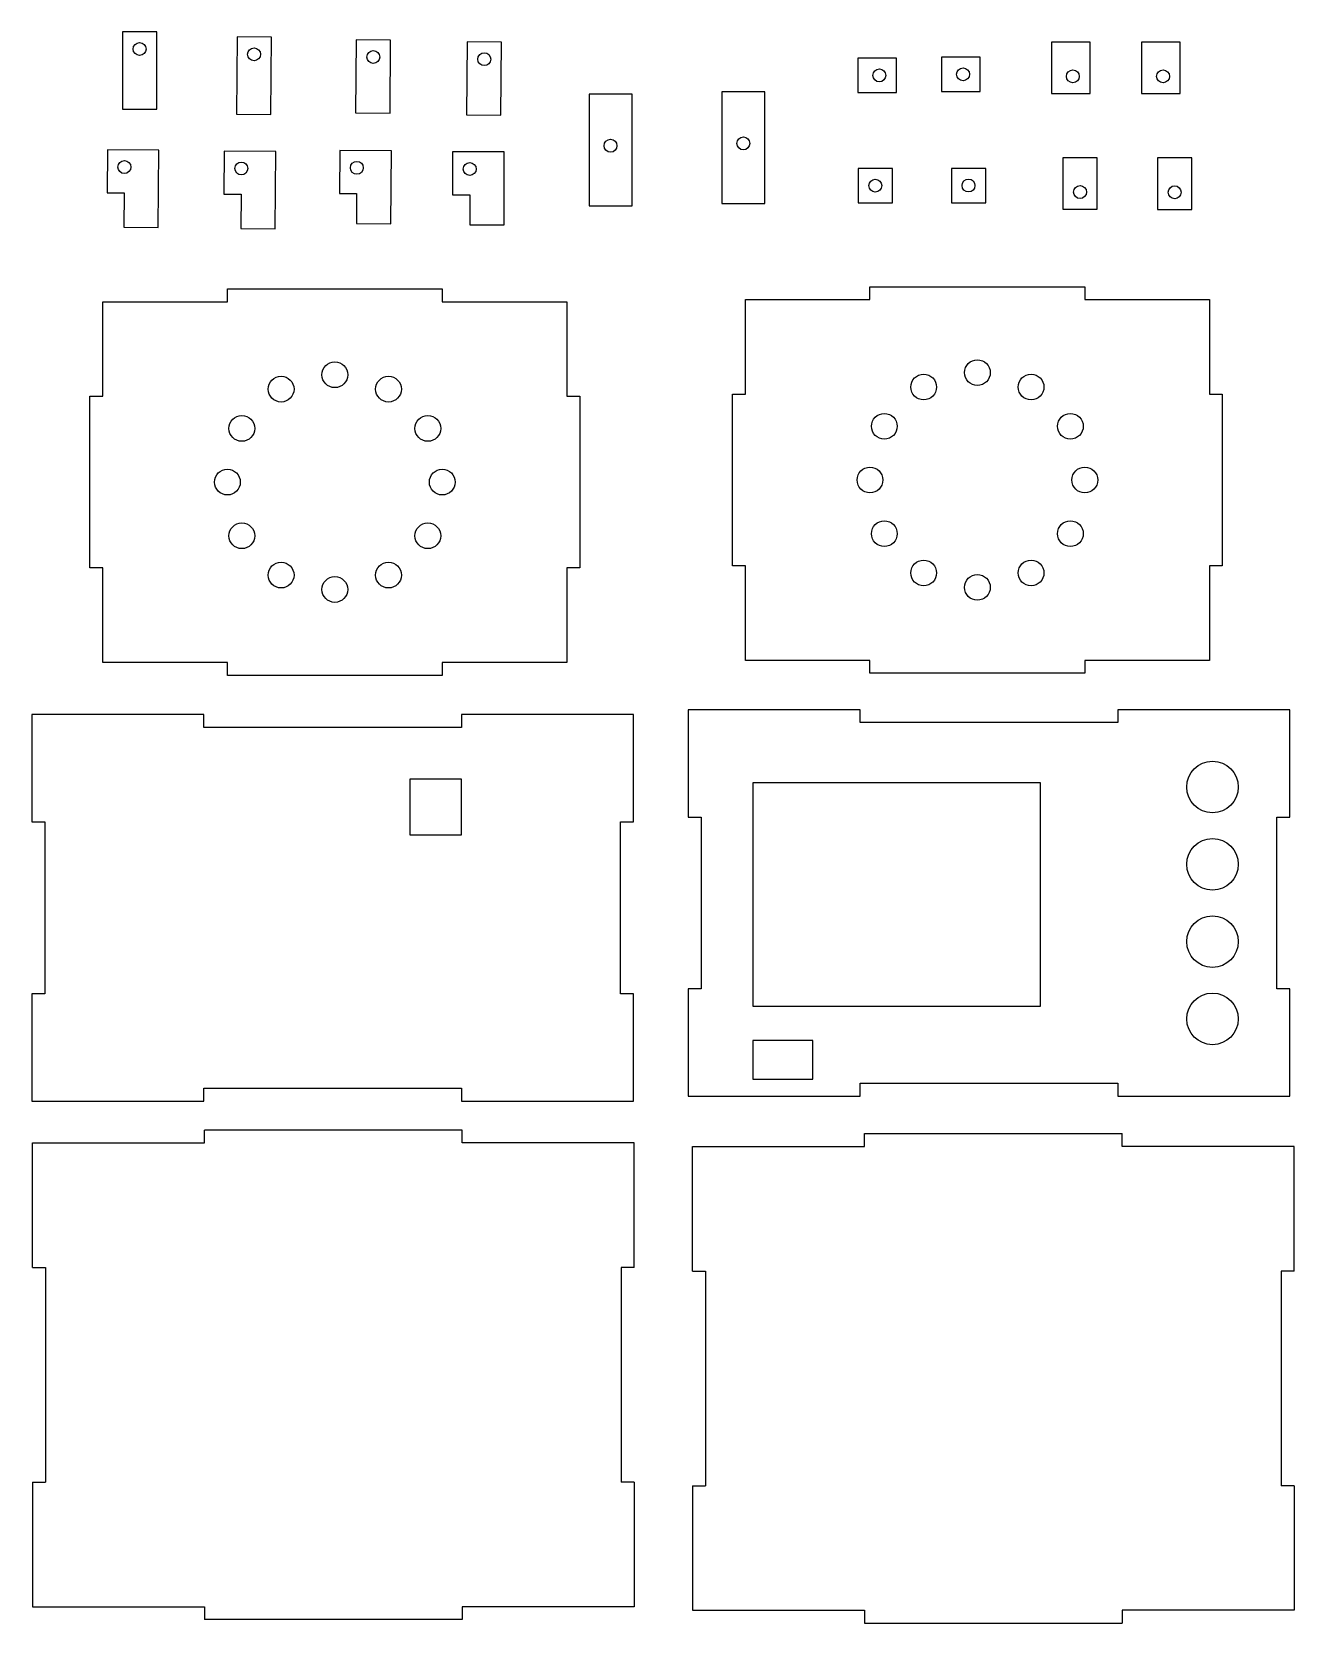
# Model space of a CAD drawing. Header units: millimetres. Extents: x 475 to 769, y 531 to 902.
import ezdxf

# ---------------------------------------------------------------- set-up
doc = ezdxf.new("R2010")
doc.units = ezdxf.units.MM

msp = doc.modelspace()

# ---------------------------------------------------------------- linework, layer by layer
at = {"color": 7, "linetype": 'Continuous', "lineweight": 25}
for p, q in [((496.2, 901.78), (496.2, 883.78)), ((504.2, 901.78), (496.2, 901.78)), ((504.2, 883.78), (504.2, 901.78)), ((522.88, 900.59), (522.73, 882.59)), ((530.88, 900.52), (522.88, 900.59)), ((530.73, 882.52), (530.88, 900.52)), ((550.63, 899.94), (550.49, 882.94)), ((558.63, 899.87), (550.63, 899.94)), ((558.49, 882.87), (558.63, 899.87)), ((576.45, 899.43), (576.3, 882.43)), ((584.45, 899.36), (576.45, 899.43)), ((584.3, 882.36), (584.45, 899.36)), ((712.41, 899.41), (712.41, 887.41)), ((721.41, 899.41), (712.41, 899.41)), ((721.41, 887.41), (721.41, 899.41)), ((742.41, 899.41), (733.41, 899.41)), ((733.41, 899.41), (733.41, 887.41)), ((742.41, 887.41), (742.41, 899.41)), ((676.38, 895.63), (667.38, 895.63)), ((667.38, 895.63), (667.38, 887.63)), ((676.38, 887.63), (676.38, 895.63)), ((695.86, 895.89), (686.86, 895.89)), ((686.86, 895.89), (686.86, 887.89)), ((695.86, 887.89), (695.86, 895.89)), ((604.81, 887.25), (604.81, 861.25)), ((614.81, 887.25), (604.81, 887.25)), ((614.81, 861.25), (614.81, 887.25)), ((635.73, 887.79), (635.73, 861.79)), ((645.73, 887.79), (635.73, 887.79)), ((645.73, 861.79), (645.73, 887.79)), ((667.38, 887.63), (676.38, 887.63)), ((686.86, 887.89), (695.86, 887.89)), ((712.41, 887.41), (721.41, 887.41)), ((733.41, 887.41), (742.41, 887.41)), ((496.2, 883.78), (504.2, 883.78)), ((522.73, 882.59), (530.73, 882.52)), ((550.49, 882.94), (558.49, 882.87)), ((576.3, 882.43), (584.3, 882.36)), ((492.71, 874.32), (492.62, 864.32)), ((504.71, 874.21), (492.71, 874.32)), ((504.55, 856.21), (504.71, 874.21)), ((519.92, 874), (519.84, 864)), ((531.92, 873.89), (519.92, 874)), ((531.77, 855.89), (531.92, 873.89)), ((546.81, 874.16), (546.72, 864.16)), ((558.81, 874.05), (546.81, 874.16)), ((558.66, 857.05), (558.81, 874.05)), ((585.05, 873.83), (573.05, 873.83)), ((573.05, 873.83), (573.05, 863.83)), ((585.05, 856.83), (585.05, 873.83)), ((715.09, 872.46), (715.09, 860.46)), ((723.09, 872.46), (715.09, 872.46)), ((723.09, 860.46), (723.09, 872.46)), ((745.11, 872.42), (737.11, 872.42)), ((737.11, 872.42), (737.11, 860.42)), ((745.11, 860.42), (745.11, 872.42)), ((667.43, 869.97), (667.43, 861.97)), ((675.43, 869.97), (667.43, 869.97)), ((675.43, 861.97), (675.43, 869.97)), ((689.13, 869.99), (689.13, 861.99)), ((697.13, 869.99), (689.13, 869.99)), ((697.13, 861.99), (697.13, 869.99)), ((492.62, 864.32), (496.62, 864.28)), ((496.62, 864.28), (496.55, 856.28)), ((519.84, 864), (523.84, 863.96)), ((523.84, 863.96), (523.77, 855.96)), ((546.72, 864.16), (550.72, 864.12)), ((550.72, 864.12), (550.66, 857.12)), ((573.05, 863.83), (577.05, 863.83)), ((577.05, 863.83), (577.05, 856.83)), ((604.81, 861.25), (614.81, 861.25)), ((635.73, 861.79), (645.73, 861.79)), ((667.43, 861.97), (675.43, 861.97)), ((689.13, 861.99), (697.13, 861.99)), ((715.09, 860.46), (723.09, 860.46)), ((737.11, 860.42), (745.11, 860.42)), ((496.55, 856.28), (504.55, 856.21)), ((550.66, 857.12), (558.66, 857.05)), ((577.05, 856.83), (585.05, 856.83)), ((523.77, 855.96), (531.77, 855.89)), ((520.64, 838.93), (520.64, 841.93)), ((520.64, 841.93), (570.64, 841.93)), ((570.64, 841.93), (570.64, 838.93)), ((670.19, 839.42), (670.19, 842.42)), ((670.19, 842.42), (720.19, 842.42)), ((720.19, 842.42), (720.19, 839.42)), ((491.64, 816.93), (491.64, 838.93)), ((491.64, 838.93), (520.64, 838.93)), ((570.64, 838.93), (599.64, 838.93)), ((599.64, 838.93), (599.64, 816.93)), ((641.19, 817.42), (641.19, 839.42)), ((641.19, 839.42), (670.19, 839.42)), ((720.19, 839.42), (749.19, 839.42)), ((749.19, 839.42), (749.19, 817.42)), ((488.64, 816.93), (491.64, 816.93)), ((488.64, 776.93), (488.64, 816.93)), ((599.64, 816.93), (602.64, 816.93)), ((602.64, 816.93), (602.64, 776.93)), ((638.19, 777.42), (638.19, 817.42)), ((638.19, 817.42), (641.19, 817.42)), ((749.19, 817.42), (752.19, 817.42)), ((752.19, 817.42), (752.19, 777.42)), ((491.64, 776.93), (488.64, 776.93)), ((491.64, 754.93), (491.64, 776.93)), ((602.64, 776.93), (599.64, 776.93)), ((599.64, 776.93), (599.64, 754.93)), ((641.19, 777.42), (638.19, 777.42)), ((641.19, 755.42), (641.19, 777.42)), ((752.19, 777.42), (749.19, 777.42)), ((749.19, 777.42), (749.19, 755.42)), ((520.64, 754.93), (491.64, 754.93)), ((520.64, 751.93), (520.64, 754.93)), ((599.64, 754.93), (570.64, 754.93)), ((570.64, 754.93), (570.64, 751.93)), ((670.19, 755.42), (641.19, 755.42)), ((670.19, 752.42), (670.19, 755.42)), ((720.19, 752.42), (670.19, 752.42)), ((749.19, 755.42), (720.19, 755.42)), ((720.19, 755.42), (720.19, 752.42)), ((570.64, 751.93), (520.64, 751.93)), ((515.12, 742.79), (475.12, 742.79)), ((475.12, 742.79), (475.12, 717.79)), ((515.12, 739.79), (515.12, 742.79)), ((575.12, 742.79), (575.12, 739.79)), ((615.12, 742.79), (575.12, 742.79)), ((615.12, 717.79), (615.12, 742.79)), ((627.91, 743.93), (627.91, 718.93)), ((667.91, 743.93), (627.91, 743.93)), ((667.91, 740.93), (667.91, 743.93)), ((727.91, 743.93), (727.91, 740.93)), ((767.91, 743.93), (727.91, 743.93)), ((767.91, 718.93), (767.91, 743.93)), ((575.12, 739.79), (515.12, 739.79)), ((727.91, 740.93), (667.91, 740.93)), ((575.12, 727.79), (563.12, 727.79)), ((563.12, 727.79), (563.12, 714.79)), ((575.12, 714.79), (575.12, 727.79)), ((709.91, 726.93), (642.91, 726.93)), ((642.91, 726.93), (642.91, 674.93)), ((709.91, 674.93), (709.91, 726.93)), ((627.91, 718.93), (630.91, 718.93)), ((630.91, 718.93), (630.91, 678.93)), ((764.91, 678.93), (764.91, 718.93)), ((764.91, 718.93), (767.91, 718.93)), ((475.12, 717.79), (478.12, 717.79)), ((478.12, 717.79), (478.12, 677.79)), ((612.12, 717.79), (615.12, 717.79)), ((612.12, 677.79), (612.12, 717.79)), ((563.12, 714.79), (575.12, 714.79)), ((630.91, 678.93), (627.91, 678.93)), ((627.91, 678.93), (627.91, 653.93)), ((767.91, 678.93), (764.91, 678.93)), ((767.91, 653.93), (767.91, 678.93)), ((478.12, 677.79), (475.12, 677.79)), ((475.12, 677.79), (475.12, 652.79)), ((615.12, 677.79), (612.12, 677.79)), ((615.12, 652.79), (615.12, 677.79)), ((642.91, 674.93), (709.91, 674.93)), ((642.91, 666.93), (642.91, 657.93)), ((656.91, 666.93), (642.91, 666.93)), ((656.91, 657.93), (656.91, 666.93)), ((642.91, 657.93), (656.91, 657.93)), ((667.91, 656.93), (727.91, 656.93)), ((667.91, 653.93), (667.91, 656.93)), ((727.91, 656.93), (727.91, 653.93)), ((475.12, 652.79), (515.12, 652.79)), ((515.12, 655.79), (575.12, 655.79)), ((515.12, 652.79), (515.12, 655.79)), ((575.12, 655.79), (575.12, 652.79)), ((575.12, 652.79), (615.12, 652.79)), ((627.91, 653.93), (667.91, 653.93)), ((727.91, 653.93), (767.91, 653.93)), ((515.3, 643.06), (515.3, 646.06)), ((575.3, 646.06), (515.3, 646.06)), ((575.3, 643.06), (575.3, 646.06)), ((668.92, 642.22), (668.92, 645.22)), ((668.92, 645.22), (728.92, 645.22)), ((728.92, 642.22), (728.92, 645.22)), ((475.3, 614.06), (475.3, 643.06)), ((475.3, 643.06), (515.3, 643.06)), ((615.3, 643.06), (575.3, 643.06)), ((615.3, 614.06), (615.3, 643.06)), ((628.92, 613.22), (628.92, 642.22)), ((628.92, 642.22), (668.92, 642.22)), ((768.92, 642.22), (728.92, 642.22)), ((768.92, 613.22), (768.92, 642.22)), ((475.3, 614.06), (478.3, 614.06)), ((478.3, 614.06), (478.3, 564.06)), ((612.3, 614.06), (612.3, 564.06)), ((615.3, 614.06), (612.3, 614.06)), ((628.92, 613.22), (631.92, 613.22)), ((631.92, 613.22), (631.92, 563.22)), ((768.92, 613.22), (765.92, 613.22)), ((765.92, 613.22), (765.92, 563.22)), ((475.3, 564.06), (475.3, 535.06)), ((475.3, 564.06), (478.3, 564.06)), ((615.3, 564.06), (612.3, 564.06)), ((615.3, 564.06), (615.3, 535.06)), ((628.92, 563.22), (628.92, 534.22)), ((628.92, 563.22), (631.92, 563.22)), ((768.92, 563.22), (765.92, 563.22)), ((768.92, 563.22), (768.92, 534.22)), ((475.3, 535.06), (515.3, 535.06)), ((515.3, 535.06), (515.3, 532.06)), ((575.3, 535.06), (575.3, 532.06)), ((615.3, 535.06), (575.3, 535.06)), ((628.92, 534.22), (668.92, 534.22)), ((668.92, 534.22), (668.92, 531.22)), ((768.92, 534.22), (728.92, 534.22)), ((728.92, 534.22), (728.92, 531.22)), ((575.3, 532.06), (515.3, 532.06)), ((668.92, 531.22), (728.92, 531.22))]:
    msp.add_line(p, q, dxfattribs=at)
for centre, radius in [((500.2, 897.78), 1.5), ((526.85, 896.55), 1.5), ((554.6, 895.91), 1.5), ((580.42, 895.4), 1.5), ((672.38, 891.63), 1.5), ((691.86, 891.89), 1.5), ((717.41, 891.41), 1.5), ((738.41, 891.41), 1.5), ((609.81, 875.25), 1.5), ((640.73, 875.79), 1.5), ((496.67, 870.28), 1.5), ((523.89, 869.96), 1.5), ((550.77, 870.12), 1.5), ((577.05, 869.83), 1.5), ((671.43, 865.97), 1.5), ((693.13, 865.99), 1.5), ((719.09, 864.46), 1.5), ((741.11, 864.42), 1.5), ((545.64, 821.93), 3), ((695.19, 822.42), 3), ((533.14, 818.58), 3), ((558.14, 818.58), 3), ((682.69, 819.07), 3), ((707.69, 819.07), 3), ((523.99, 809.43), 3), ((567.29, 809.43), 3), ((673.54, 809.92), 3), ((716.84, 809.92), 3), ((670.19, 797.42), 3), ((720.19, 797.42), 3), ((520.64, 796.93), 3), ((570.64, 796.93), 3), ((523.99, 784.43), 3), ((567.29, 784.43), 3), ((673.54, 784.92), 3), ((716.84, 784.92), 3), ((533.14, 775.28), 3), ((558.14, 775.28), 3), ((682.69, 775.77), 3), ((707.69, 775.77), 3), ((545.64, 771.93), 3), ((695.19, 772.42), 3), ((749.91, 725.93), 6), ((749.91, 707.93), 6), ((749.91, 689.93), 6), ((749.91, 671.93), 6)]:
    msp.add_circle(centre, radius, dxfattribs=at)

doc.saveas('drawing.dxf')
